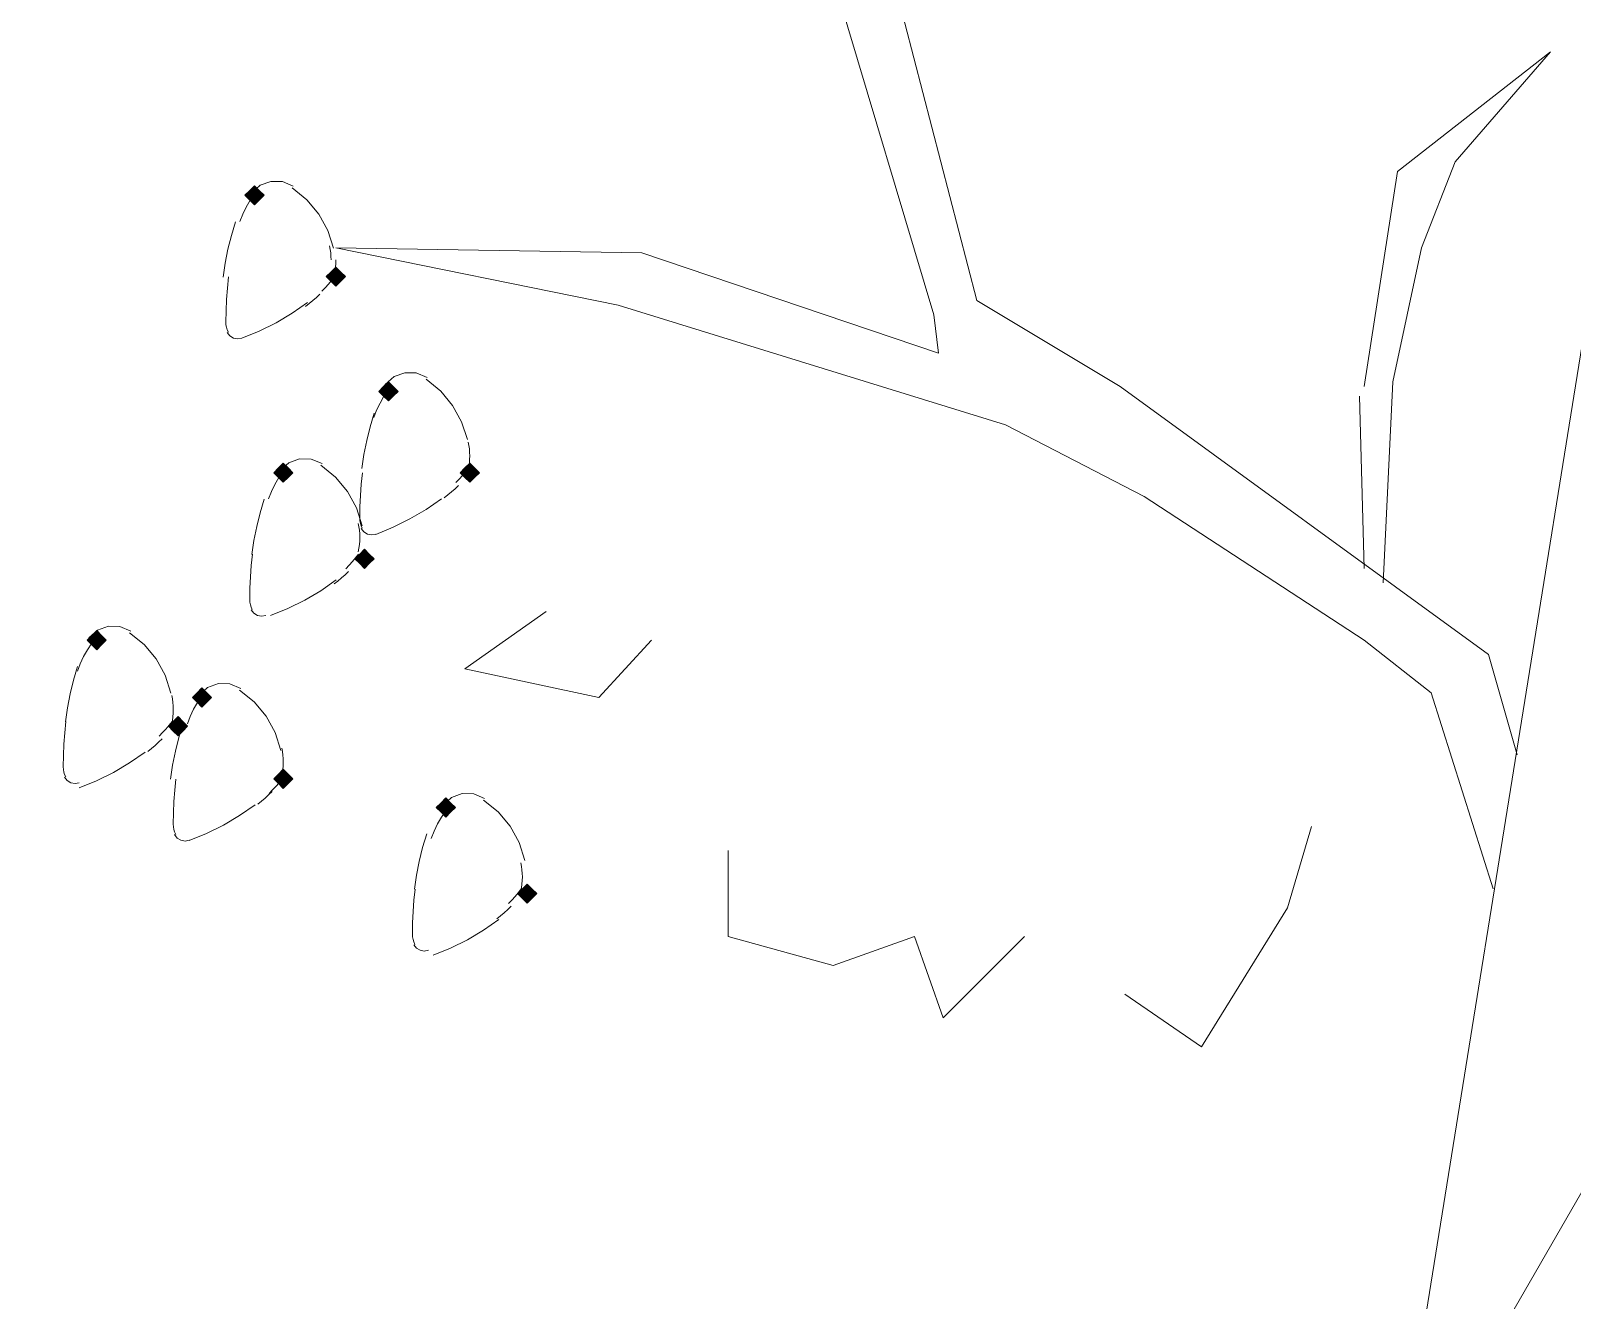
# Model space of a CAD drawing. Header units: millimetres. Extents: x 0 to 420, y 0 to 297.
# Drawn here: x 88.14 to 94.96, y 75.44 to 81.06 of the extents above; entities that cross this region are included whole.
import ezdxf

# ---------------------------------------------------------------- set-up
doc = ezdxf.new("R2010")
doc.units = ezdxf.units.MM

msp = doc.modelspace()

# ---------------------------------------------------------------- hatches: boundary and pattern name
for points in [[(89.1328, 80.3698), (89.1117, 80.3487), (89.0905, 80.3275), (89.1117, 80.3063), (89.1328, 80.2852), (89.154, 80.3063), (89.1752, 80.3275), (89.154, 80.3487), (89.1328, 80.3698)], [(89.4927, 80.01), (89.4715, 79.9888), (89.4503, 79.9677), (89.4715, 79.9465), (89.4927, 79.9253), (89.5139, 79.9465), (89.535, 79.9677), (89.5139, 79.9888), (89.4927, 80.01)], [(89.7255, 79.502), (89.7043, 79.4808), (89.6832, 79.4597), (89.7043, 79.4385), (89.7255, 79.4173), (89.7467, 79.4385), (89.7678, 79.4597), (89.7467, 79.4808), (89.7255, 79.502)], [(89.2598, 79.1422), (89.2387, 79.121), (89.2175, 79.0998), (89.2387, 79.0787), (89.2598, 79.0575), (89.281, 79.0787), (89.3022, 79.0998), (89.281, 79.121), (89.2598, 79.1422)], [(90.0853, 79.1422), (90.0642, 79.121), (90.043, 79.0998), (90.0642, 79.0787), (90.0853, 79.0575), (90.1065, 79.0787), (90.1277, 79.0998), (90.1065, 79.121), (90.0853, 79.1422)], [(89.6197, 78.7612), (89.5985, 78.74), (89.5773, 78.7188), (89.5985, 78.6977), (89.6197, 78.6765), (89.6408, 78.6977), (89.662, 78.7188), (89.6408, 78.74), (89.6197, 78.7612)], [(88.4343, 78.4013), (88.4132, 78.3802), (88.392, 78.359), (88.4132, 78.3378), (88.4343, 78.3167), (88.4555, 78.3378), (88.4767, 78.359), (88.4555, 78.3802), (88.4343, 78.4013)], [(88.9, 78.1473), (88.8788, 78.1262), (88.8577, 78.105), (88.8788, 78.0838), (88.9, 78.0627), (88.9212, 78.0838), (88.9423, 78.105), (88.9212, 78.1262), (88.9, 78.1473)], [(88.7942, 78.0203), (88.773, 77.9992), (88.7518, 77.978), (88.773, 77.9568), (88.7942, 77.9357), (88.8153, 77.9568), (88.8365, 77.978), (88.8153, 77.9992), (88.7942, 78.0203)], [(89.2598, 77.7875), (89.2387, 77.7663), (89.2175, 77.7452), (89.2387, 77.724), (89.2598, 77.7028), (89.281, 77.724), (89.3022, 77.7452), (89.281, 77.7663), (89.2598, 77.7875)], [(89.9795, 77.6605), (89.9583, 77.6393), (89.9372, 77.6182), (89.9583, 77.597), (89.9795, 77.5758), (90.0007, 77.597), (90.0218, 77.6182), (90.0007, 77.6393), (89.9795, 77.6605)], [(90.3393, 77.2795), (90.3182, 77.2583), (90.297, 77.2372), (90.3182, 77.216), (90.3393, 77.1948), (90.3605, 77.216), (90.3817, 77.2372), (90.3605, 77.2583), (90.3393, 77.2795)]]:
    msp.add_hatch(color=7).paths.add_polyline_path(points)

# ---------------------------------------------------------------- linework, layer by layer
at = {"lineweight": 13}
for points in [[(94.1705, 74.4643), (96.4988, 88.9212)], [(89.6197, 83.7988), (91.1014, 82.8675), (91.3553, 82.1902), (91.7152, 81.2165), (92.1385, 79.7983), (92.1597, 79.629)], [(92.964, 79.4808), (92.329, 79.8618), (92.0115, 81.0895), (91.2283, 82.9522), (89.6197, 83.7988)], [(98.4038, 81.8092), (85.4498, 59.3513)], [(94.0435, 79.4808), (94.1917, 80.4333), (94.869, 80.9625)], [(94.869, 80.9625), (94.4457, 80.4757), (94.2975, 80.0947), (94.1705, 79.502), (94.1282, 78.613)], [(89.3044, 80.3679), (89.2561, 80.3881), (89.2055, 80.3891), (89.1579, 80.3718), (89.1188, 80.337)], [(89.4824, 80.0932), (89.4567, 80.1723), (89.4168, 80.2445), (89.3639, 80.3079), (89.2994, 80.3604)], [(89.133, 80.3348), (89.113, 80.3061), (89.0954, 80.2758), (89.0805, 80.2442), (89.0683, 80.2114)], [(89.0482, 80.2105), (89.0302, 80.1503), (89.0152, 80.0894), (89.0032, 80.0278), (88.9941, 79.9657)], [(89.4715, 80.0418), (89.4711, 80.0573), (89.4698, 80.0728), (89.4677, 80.0882), (89.4647, 80.1035)], [(89.4927, 80.0947), (90.7415, 79.8407), (92.456, 79.3115), (93.0698, 78.994), (94.0435, 78.359), (94.3398, 78.1262), (94.615, 77.2583)], [(92.1597, 79.629), (90.8473, 80.0735), (89.4927, 80.0947)], [(89.4859, 79.9774), (89.4888, 79.9934), (89.491, 80.0094), (89.4922, 80.0256), (89.4927, 80.0418)], [(89.0179, 79.9667), (89.0126, 79.9168), (89.0089, 79.8668), (89.0066, 79.8167), (89.0058, 79.7666)], [(89.4306, 79.9027), (89.4456, 79.9182), (89.46, 79.9342), (89.474, 79.9507), (89.4873, 79.9676)], [(89.3584, 79.8352), (89.3749, 79.8481), (89.3911, 79.8617), (89.4067, 79.8757), (89.4218, 79.8903)], [(89.0764, 79.6951), (89.1535, 79.7262), (89.228, 79.763), (89.2995, 79.8053), (89.3678, 79.8529)], [(89.0058, 79.7666), (89.0065, 79.755), (89.0087, 79.7435), (89.0122, 79.7325), (89.017, 79.7219)], [(89.012, 79.7206), (89.0239, 79.7056), (89.0397, 79.696), (89.0579, 79.6925), (89.0767, 79.6957)], [(89.8971, 79.5212), (89.8488, 79.5415), (89.7982, 79.5425), (89.7506, 79.5251), (89.7115, 79.4903)], [(90.0751, 79.2465), (90.0494, 79.3257), (90.0095, 79.3979), (89.9566, 79.4612), (89.8921, 79.5138)], [(94.7208, 77.851), (94.5938, 78.2955), (92.964, 79.4808)], [(89.7257, 79.4669), (89.7056, 79.4382), (89.6881, 79.408), (89.6732, 79.3764), (89.661, 79.3436)], [(94.0435, 78.6765), (94.0223, 79.4385)], [(89.662, 79.3638), (89.6441, 79.3036), (89.6291, 79.2427), (89.617, 79.1811), (89.608, 79.119)], [(90.0853, 79.1739), (90.0849, 79.1895), (90.0837, 79.205), (90.0815, 79.2204), (90.0786, 79.2357)], [(89.4314, 79.1402), (89.3831, 79.1605), (89.3325, 79.1615), (89.2849, 79.1441), (89.2458, 79.1093)], [(89.6094, 78.8655), (89.5837, 78.9447), (89.5438, 79.0169), (89.4909, 79.0802), (89.4264, 79.1328)], [(90.0785, 79.1096), (90.0815, 79.1255), (90.0836, 79.1416), (90.0849, 79.1577), (90.0853, 79.1739)], [(89.26, 79.1071), (89.24, 79.0784), (89.2224, 79.0482), (89.2075, 79.0166), (89.1953, 78.9837)], [(89.6106, 79.0988), (89.6053, 79.049), (89.6015, 78.999), (89.5993, 78.9489), (89.5985, 78.8988)], [(90.0233, 79.0561), (90.0382, 79.0716), (90.0527, 79.0876), (90.0666, 79.104), (90.08, 79.121)], [(89.9722, 78.9885), (89.9888, 79.0015), (90.0049, 79.015), (90.0205, 79.0291), (90.0356, 79.0437)], [(89.1752, 78.9828), (89.1572, 78.9227), (89.1423, 78.8617), (89.1302, 78.8001), (89.1212, 78.738)], [(89.6691, 78.8272), (89.7462, 78.8584), (89.8207, 78.8952), (89.8922, 78.9375), (89.9605, 78.985)], [(89.5985, 78.8141), (89.5981, 78.8296), (89.5968, 78.8451), (89.5947, 78.8606), (89.5918, 78.8758)], [(89.5985, 78.8988), (89.5992, 78.8871), (89.6013, 78.8757), (89.6048, 78.8646), (89.6096, 78.854)], [(89.5917, 78.7498), (89.5947, 78.7657), (89.5968, 78.7818), (89.5981, 78.7979), (89.5985, 78.8141)], [(89.6047, 78.8527), (89.6165, 78.8378), (89.6324, 78.8282), (89.6506, 78.8247), (89.6694, 78.8278)], [(89.1238, 78.739), (89.1185, 78.6891), (89.1147, 78.6391), (89.1124, 78.589), (89.1117, 78.5389)], [(89.5364, 78.6751), (89.5514, 78.6906), (89.5659, 78.7066), (89.5798, 78.7231), (89.5932, 78.74)], [(89.4854, 78.6075), (89.5019, 78.6205), (89.5181, 78.634), (89.5337, 78.6481), (89.5488, 78.6627)], [(89.2034, 78.4674), (89.2805, 78.4986), (89.355, 78.5354), (89.4266, 78.5776), (89.4948, 78.6252)], [(89.1117, 78.5389), (89.1124, 78.5273), (89.1145, 78.5159), (89.118, 78.5048), (89.1228, 78.4942)], [(89.1179, 78.4929), (89.1297, 78.4779), (89.1456, 78.4684), (89.1637, 78.4648), (89.1826, 78.468)], [(90.424, 78.486), (90.0642, 78.232), (90.6568, 78.105), (90.8897, 78.359)], [(88.5847, 78.3994), (88.5365, 78.4196), (88.4858, 78.4206), (88.4382, 78.4033), (88.3991, 78.3685)], [(88.7628, 78.1247), (88.7371, 78.2039), (88.6971, 78.276), (88.6443, 78.3394), (88.5798, 78.392)], [(88.4134, 78.3451), (88.3933, 78.3164), (88.3758, 78.2862), (88.3609, 78.2546), (88.3486, 78.2218)], [(88.3497, 78.242), (88.3317, 78.1818), (88.3167, 78.1209), (88.3047, 78.0593), (88.2956, 77.9972)], [(88.773, 78.0521), (88.7726, 78.0676), (88.7713, 78.0831), (88.7692, 78.0985), (88.7663, 78.1138)], [(88.9002, 78.1123), (88.8801, 78.0836), (88.8626, 78.0533), (88.8477, 78.0217), (88.8355, 77.9889)], [(89.0716, 78.1454), (89.0233, 78.1656), (88.9726, 78.1666), (88.9251, 78.1493), (88.886, 78.1145)], [(89.2496, 77.8707), (89.2239, 77.9499), (89.184, 78.022), (89.1311, 78.0854), (89.0666, 78.138)], [(88.7662, 77.9878), (88.7692, 78.0037), (88.7713, 78.0197), (88.7726, 78.0359), (88.773, 78.0521)], [(88.2983, 77.9982), (88.293, 77.9483), (88.2892, 77.8983), (88.2869, 77.8482), (88.2862, 77.7981)], [(88.7109, 77.9343), (88.7259, 77.9498), (88.7404, 77.9657), (88.7543, 77.9822), (88.7677, 77.9992)], [(88.8153, 77.988), (88.7974, 77.9278), (88.7824, 77.8669), (88.7704, 77.8053), (88.7613, 77.7432)], [(88.6599, 77.8667), (88.6765, 77.8796), (88.6926, 77.8932), (88.7082, 77.9072), (88.7233, 77.9219)], [(88.3567, 77.7054), (88.4339, 77.7366), (88.5083, 77.7734), (88.5799, 77.8156), (88.6481, 77.8632)], [(89.2598, 77.8192), (89.2594, 77.8348), (89.2581, 77.8503), (89.256, 77.8657), (89.2531, 77.881)], [(88.2862, 77.7981), (88.2869, 77.7865), (88.289, 77.775), (88.2925, 77.764), (88.2973, 77.7534)], [(89.253, 77.7549), (89.256, 77.7709), (89.2581, 77.7869), (89.2594, 77.803), (89.2598, 77.8192)], [(88.2924, 77.7521), (88.3042, 77.7371), (88.3201, 77.7275), (88.3383, 77.724), (88.3571, 77.7271)], [(88.7851, 77.7442), (88.7798, 77.6943), (88.776, 77.6443), (88.7738, 77.5942), (88.773, 77.5441)], [(89.1978, 77.6802), (89.2128, 77.6958), (89.2272, 77.7118), (89.2412, 77.7282), (89.2545, 77.7451)], [(88.8436, 77.4726), (88.9207, 77.5038), (88.9952, 77.5405), (89.0667, 77.5828), (89.135, 77.6304)], [(89.1467, 77.6338), (89.1633, 77.6468), (89.1794, 77.6603), (89.195, 77.6744), (89.2102, 77.689)], [(90.1511, 77.6586), (90.1028, 77.6788), (90.0521, 77.6798), (90.0046, 77.6624), (89.9655, 77.6276)], [(90.3291, 77.3839), (90.3034, 77.463), (90.2635, 77.5352), (90.2106, 77.5985), (90.1461, 77.6511)], [(89.9797, 77.6043), (89.9596, 77.5756), (89.9421, 77.5453), (89.9272, 77.5137), (89.915, 77.4809)], [(88.773, 77.5441), (88.7737, 77.5325), (88.7758, 77.521), (88.7793, 77.51), (88.7842, 77.4994)], [(88.7792, 77.4981), (88.791, 77.4831), (88.8069, 77.4735), (88.8251, 77.47), (88.8439, 77.4731)], [(89.8948, 77.5011), (89.8769, 77.441), (89.8619, 77.38), (89.8499, 77.3185), (89.8408, 77.2563)], [(93.8107, 77.5335), (93.7048, 77.1737), (93.3238, 76.5598), (92.9852, 76.7927)], [(91.2283, 77.4277), (91.2283, 77.0467), (91.694, 76.9197), (92.0538, 77.0467), (92.1809, 76.6868), (92.5407, 77.0467)], [(90.3182, 77.3113), (90.3178, 77.3268), (90.3165, 77.3423), (90.3144, 77.3577), (90.3114, 77.373)], [(90.3114, 77.2469), (90.3143, 77.2629), (90.3165, 77.2789), (90.3177, 77.295), (90.3182, 77.3113)], [(89.8434, 77.2573), (89.8381, 77.2075), (89.8344, 77.1575), (89.8321, 77.1074), (89.8313, 77.0572)], [(90.2561, 77.1934), (90.2711, 77.2089), (90.2856, 77.2249), (90.2995, 77.2414), (90.3129, 77.2583)], [(90.205, 77.1258), (90.2216, 77.1388), (90.2377, 77.1523), (90.2534, 77.1664), (90.2685, 77.181)], [(89.9231, 76.9646), (90.0002, 76.9957), (90.0747, 77.0326), (90.1462, 77.0748), (90.2145, 77.1223)], [(89.8313, 77.0572), (89.8321, 77.0456), (89.8342, 77.0342), (89.8377, 77.0231), (89.8425, 77.0125)], [(89.8375, 77.0112), (89.8494, 76.9963), (89.8652, 76.9867), (89.8834, 76.9832), (89.9022, 76.9863)]]:
    msp.add_lwpolyline(points, dxfattribs=at)
at = {"lineweight": 0}
for points in [[(89.1328, 80.3698), (89.1117, 80.3487), (89.0905, 80.3275), (89.1117, 80.3063), (89.1328, 80.2852), (89.154, 80.3063), (89.1752, 80.3275), (89.154, 80.3487)], [(89.4927, 80.01), (89.4715, 79.9888), (89.4503, 79.9677), (89.4715, 79.9465), (89.4927, 79.9253), (89.5139, 79.9465), (89.535, 79.9677), (89.5139, 79.9888)], [(89.7255, 79.502), (89.7043, 79.4808), (89.6832, 79.4597), (89.7043, 79.4385), (89.7255, 79.4173), (89.7467, 79.4385), (89.7678, 79.4597), (89.7467, 79.4808)], [(89.2598, 79.1422), (89.2387, 79.121), (89.2175, 79.0998), (89.2387, 79.0787), (89.2598, 79.0575), (89.281, 79.0787), (89.3022, 79.0998), (89.281, 79.121)], [(90.0853, 79.1422), (90.0642, 79.121), (90.043, 79.0998), (90.0642, 79.0787), (90.0853, 79.0575), (90.1065, 79.0787), (90.1277, 79.0998), (90.1065, 79.121)], [(89.6197, 78.7612), (89.5985, 78.74), (89.5773, 78.7188), (89.5985, 78.6977), (89.6197, 78.6765), (89.6408, 78.6977), (89.662, 78.7188), (89.6408, 78.74)], [(88.4343, 78.4013), (88.4132, 78.3802), (88.392, 78.359), (88.4132, 78.3378), (88.4343, 78.3167), (88.4555, 78.3378), (88.4767, 78.359), (88.4555, 78.3802)], [(88.9, 78.1473), (88.8788, 78.1262), (88.8577, 78.105), (88.8788, 78.0838), (88.9, 78.0627), (88.9212, 78.0838), (88.9423, 78.105), (88.9212, 78.1262)], [(88.7942, 78.0203), (88.773, 77.9992), (88.7518, 77.978), (88.773, 77.9568), (88.7942, 77.9357), (88.8153, 77.9568), (88.8365, 77.978), (88.8153, 77.9992)], [(89.2598, 77.7875), (89.2387, 77.7663), (89.2175, 77.7452), (89.2387, 77.724), (89.2598, 77.7028), (89.281, 77.724), (89.3022, 77.7452), (89.281, 77.7663)], [(89.9795, 77.6605), (89.9583, 77.6393), (89.9372, 77.6182), (89.9583, 77.597), (89.9795, 77.5758), (90.0007, 77.597), (90.0218, 77.6182), (90.0007, 77.6393)], [(90.3393, 77.2795), (90.3182, 77.2583), (90.297, 77.2372), (90.3182, 77.216), (90.3393, 77.1948), (90.3605, 77.216), (90.3817, 77.2372), (90.3605, 77.2583)]]:
    msp.add_lwpolyline(points, close=True, dxfattribs=at)

doc.saveas('drawing.dxf')
